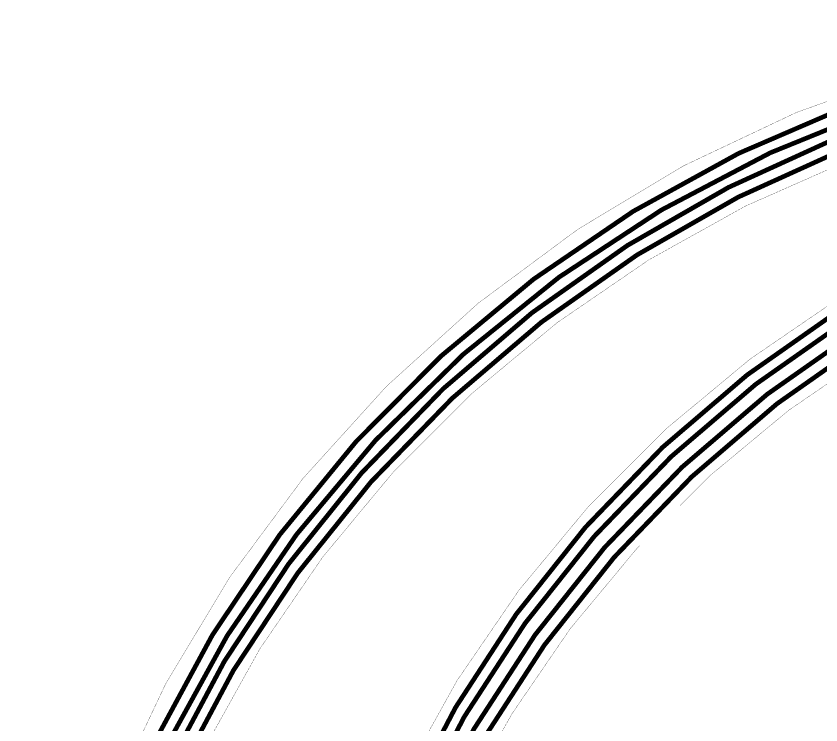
# Model space of a CAD drawing. Header units: millimetres. Extents: x 0 to 19.1, y 0 to 5.1.
# Drawn here: x -0.002 to 1.733, y 2.274 to 3.803 of the extents above; entities that cross this region are included whole.
import ezdxf

# ---------------------------------------------------------------- set-up
doc = ezdxf.new("R2010")
doc.units = ezdxf.units.MM
doc.header["$MEASUREMENT"] = 0
doc.layers.add('BottomLayer', color=5, linetype='Continuous')
doc.layers.add('Mechanical2', color=216, linetype='Continuous')

msp = doc.modelspace()

# ---------------------------------------------------------------- linework, layer by layer
at = {"layer": 'BottomLayer', "const_width": 0.01}
for points in [[(0.0347, 1.2406, -0.373742), (2.554, 3.777)], [(0.0544, 1.2164, -0.354424), (2.3837, 3.7339)], [(0.0741, 1.2197, -0.364729), (2.4953, 3.7186)], [(0.0938, 1.2001, -0.365899), (2.5171, 3.695)], [(0.6053, 1.1728, -0.401549), (3.1366, 3.5571)], [(0.6247, 1.154, -0.401556), (3.1543, 3.5368)], [(0.6444, 1.1215, -0.401733), (3.1871, 3.518)], [(0.6641, 1.0964, -0.401882), (3.2119, 3.499)]]:
    msp.add_lwpolyline(points, format="xyb", dxfattribs=at)
at = {"layer": 'Mechanical2', "const_width": 0.0005}
for points in [[(-0.0019, 1.0769, -0.414213), (2.7241, 3.8028)], [(0.1365, 1.0769, -0.414226), (2.7241, 3.6645)], [(0.5673, 1.0279, -0.414215), (3.1178, 3.5784)], [(0.7056, 1.0279, -0.414223), (3.1178, 3.4401)]]:
    msp.add_lwpolyline(points, format="xyb", dxfattribs=at)

doc.saveas('drawing.dxf')
